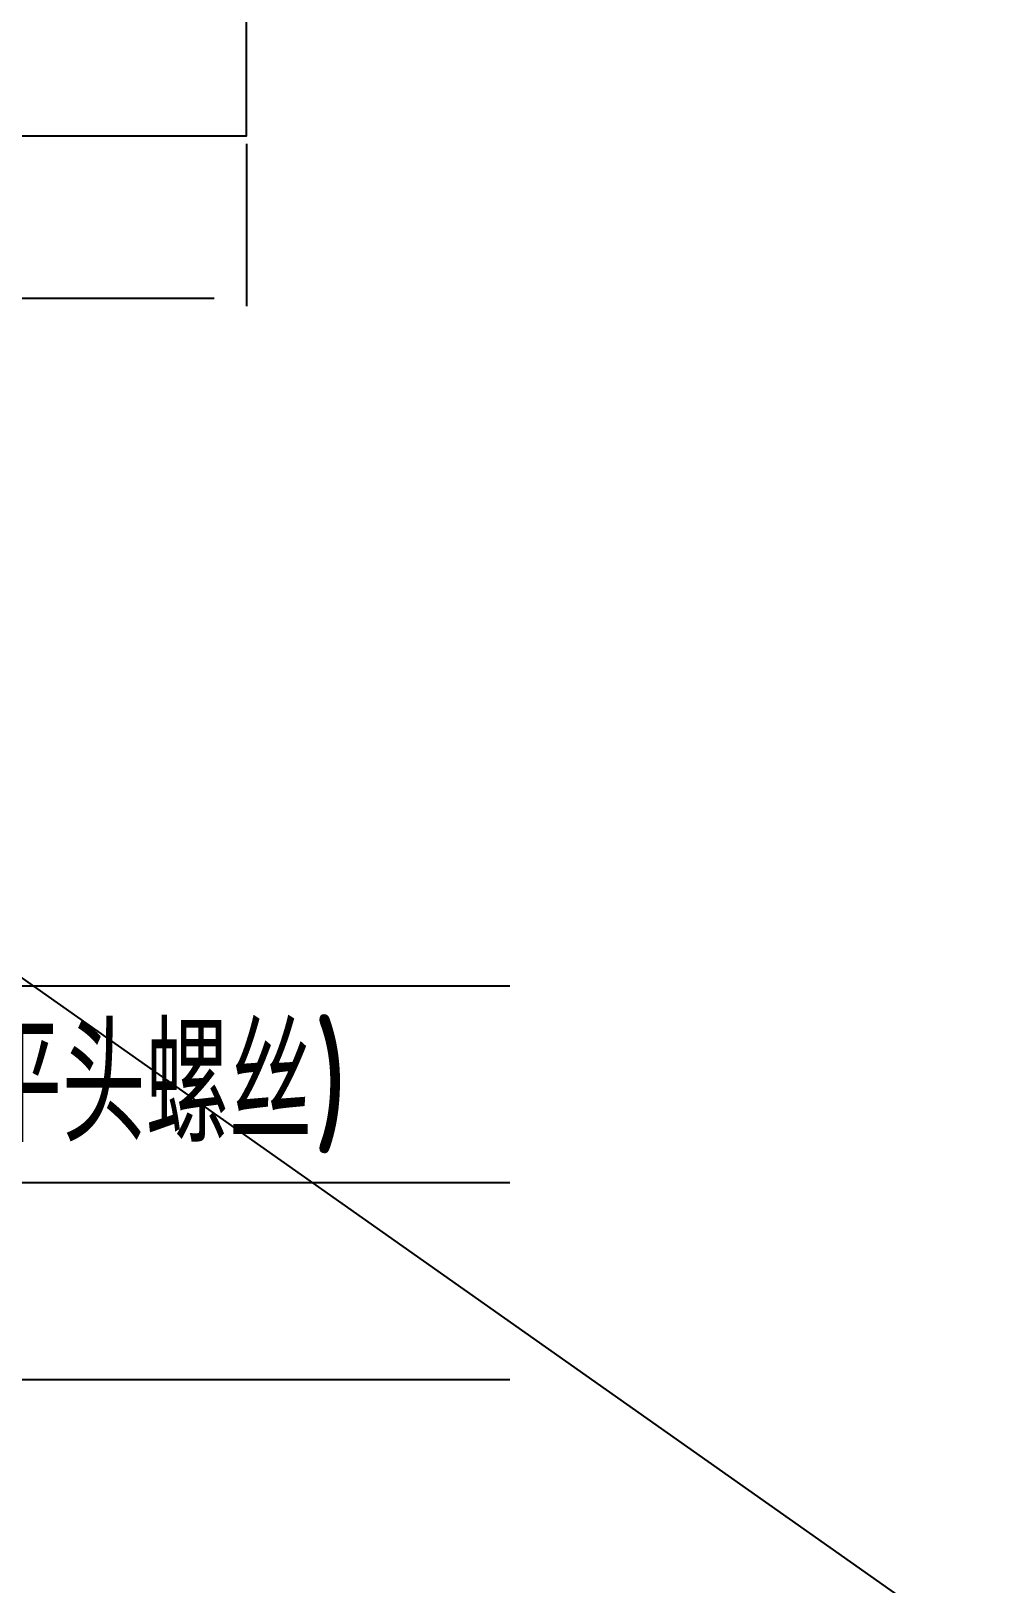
# Model space of a CAD drawing. Header units: millimetres. Extents: x 88508 to 142116, y -5268 to 20283.
# Drawn here: x 97903.5 to 97962.8, y -3028.9 to -2932.4 of the extents above; entities that cross this region are included whole.
import ezdxf

# ---------------------------------------------------------------- set-up
doc = ezdxf.new("R2010")
doc.units = ezdxf.units.MM
for name, color, linetype in [('DIE_P', 2, 'Continuous'), ('DIM', 4, 'Continuous'), ('TEXT', 4, 'Continuous')]:
    doc.layers.add(name, color=color, linetype=linetype)
doc.styles.add('gbenor', font='gbenor.shx', dxfattribs={"bigfont": 'gbcbig.shx'})
doc.styles.get("Standard").update_dxf_attribs({"font": 'txt.shx', "width": 0.85, "bigfont": 'ctxt.shx'})
doc.dimstyles.new('T-2-WX', dxfattribs={"dimtxt": 2, "dimasz": 2, "dimexe": 0.5, "dimexo": 0.5, "dimgap": 0.5, "dimtad": 1, "dimtxsty": 'Standard', "dimblk": 'OPEN30', "dimcen": 0, "dimazin": 3, "dimtfac": 1, "dimtmove": 0, "dimatfit": 3, "dimldrblk": 'OPEN30', "dimlwd": -1, "dimlwe": -1})

# ---------------------------------------------------------------- blocks, each defined once
blk = doc.blocks.new('*D7849')
at = {"layer": 'Defpoints', "color": 0}
for p in [(97857.04, -2938.873), (97916.84, -2938.873), (97916.84, -2948.971)]:
    blk.add_point(p, dxfattribs=at)
at = {"layer": 'DIM', "color": 0}
for p, q in [((97857.04, -2939.373), (97857.04, -2949.471)), ((97916.84, -2939.373), (97916.84, -2949.471)), ((97859.04, -2948.971), (97914.84, -2948.971))]:
    blk.add_line(p, q, dxfattribs=at)
at = {"layer": 'DIM', "color": 0, "insert": (97886.94, -2947.281), "char_height": 2, "attachment_point": 5}
blk.add_mtext('59,8', dxfattribs=at)
blk = doc.blocks.new('_Open30')

msp = doc.modelspace()

# ---------------------------------------------------------------- linework, layer by layer
at = {"layer": 'DIE_P', "color": 1}
msp.add_line((97681.919, -2835.491), (98031.313, -3081.771), dxfattribs=at)
at = {"layer": 'TEXT', "color": 3}
for p, q in [((97788.864, -2991.716), (97933.208, -2991.716)), ((97788.864, -3003.956), (97933.208, -3003.956)), ((97788.864, -3016.196), (97933.208, -3016.196))]:
    msp.add_line(p, q, dxfattribs=at)
at = {"layer": 'TEXT', "color": 2}
msp.add_lwpolyline([(97882.84, -2882.37), (97857.04, -2882.37), (97857.04, -2938.873), (97916.84, -2938.873), (97916.84, -2871.873), (97882.84, -2871.873)], close=True, dxfattribs=at)

# ---------------------------------------------------------------- texts
at = {"layer": 'TEXT', "color": 4, "style": 'gbenor'}
msp.add_text('   ,正面沉头%%C14.00深40.00mm(内六角平头螺丝)', height=7.2, dxfattribs=at).set_placement((97788.864, -3001.436))

# ---------------------------------------------------------------- dimensions: what is measured, and where the dimension line sits
at = {"layer": 'DIM'}
dim = msp.add_linear_dim(base=(97916.84, -2948.971), p1=(97857.04, -2938.873), p2=(97916.84, -2938.873), dimstyle='T-2-WX', dxfattribs=at)
dim.commit()
dim.dimension.update_dxf_attribs({"geometry": '*D7849', "text_midpoint": (97886.94, -2947.281)})

doc.saveas('drawing.dxf')
